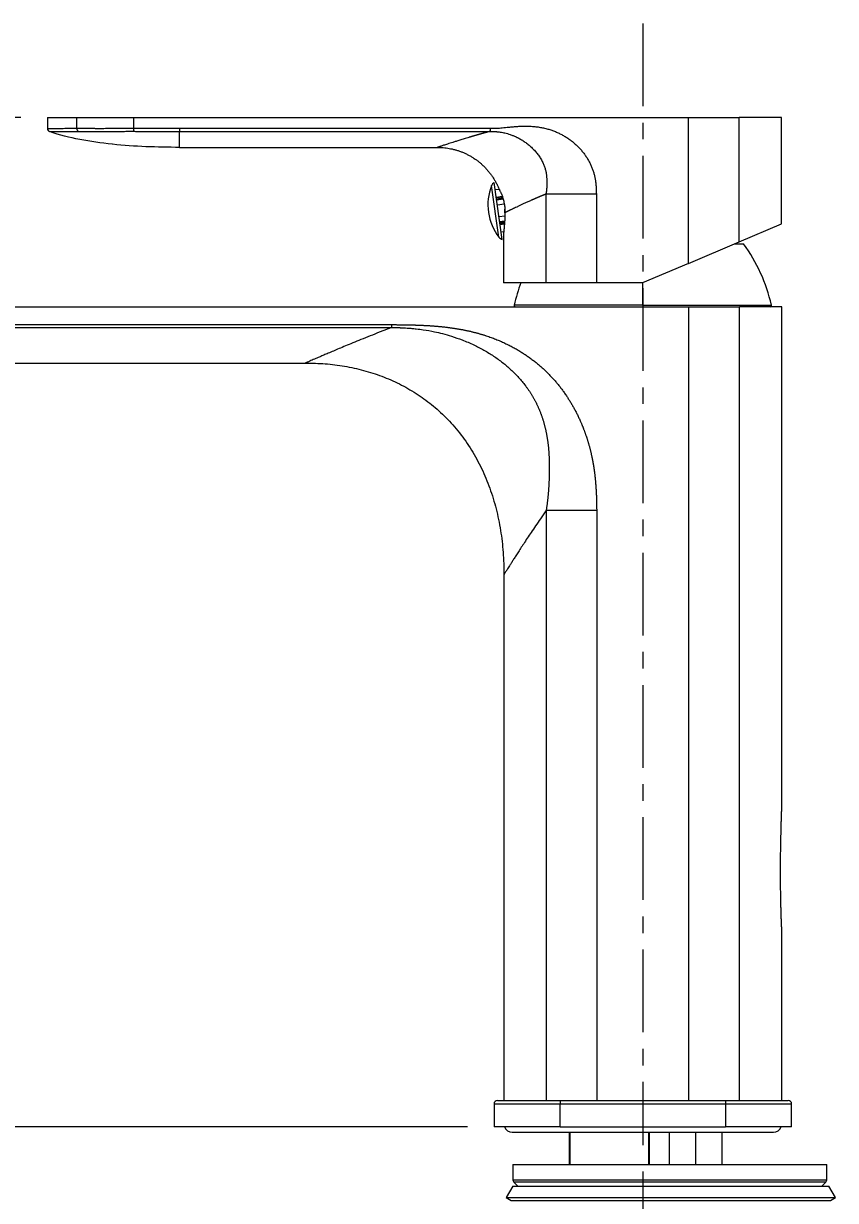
# Model space of a CAD drawing. Extents: x 841 to 1631, y 0 to 579.
# Drawn here: x 1268 to 1390.8, y 230.1 to 408 of the extents above; entities that cross this region are included whole.
import ezdxf

# ---------------------------------------------------------------- set-up
doc = ezdxf.new("R2010")
doc.units = 0
doc.header["$LTSCALE"] = 10
doc.header["$MEASUREMENT"] = 0
doc.header["$PDMODE"] = 3
doc.header["$PDSIZE"] = -10
doc.linetypes.add('CENTER', pattern=[2, 1.25, -0.25, 0.25, -0.25])
doc.layers.get('0').update_dxf_attribs({"linetype": 'CONTINUOUS'})
doc.layers.get('DEFPOINTS').update_dxf_attribs({"linetype": 'CONTINUOUS'})
for name, color, linetype in [('1', 7, 'CONTINUOUS'), ('BODY', 7, 'CONTINUOUS'), ('DEF_LAYER_ASSEM_MEMBER', 7, 'CONTINUOUS')]:
    doc.layers.add(name, color=color, linetype=linetype)
doc.styles.add('Daelim Dimension', font='NanumGothic.ttf')
doc.dimstyles.new('DEFAULT', dxfattribs={"dimscale": 2, "dimtxt": 2, "dimasz": 2, "dimexe": 0, "dimexo": 2, "dimgap": 1, "dimtad": 1, "dimdec": 0, "dimzin": 9, "dimdsep": 46, "dimtxsty": 'Daelim Dimension', "dimcen": 0.5, "dimclrd": 5, "dimclre": 5, "dimclrt": 256, "dimadec": 1, "dimazin": 0, "dimtfac": 1, "dimtdec": 0, "dimtix": 1, "dimtmove": 0, "dimatfit": 3, "dimfxl": 1, "dimtolj": 1, "dimtzin": 1, "dimlwd": 9, "dimlwe": 9, "dimarcsym": 0})

# ---------------------------------------------------------------- blocks, each defined once
blk = doc.blocks.new('*D1')
at = {"color": 5, "lineweight": 9, "ltscale": 0.5, "transparency": 16777216}
for p, q in [((1238.19, 344.78), (1187.01, 344.78)), ((1189.01, 245.16), (1189.01, 340.78)), ((1335.12, 241.16), (1187.01, 241.16))]:
    blk.add_line(p, q, dxfattribs=at)
at = {"color": 5, "ltscale": 0.5, "transparency": 16777216}
for points in [[(1188.34, 340.78), (1189.67, 340.78), (1189.01, 344.78)], [(1188.34, 245.16), (1189.67, 245.16), (1189.01, 241.16)]]:
    blk.add_solid(points, dxfattribs=at)
at = {"layer": 'DEFPOINTS', "color": 0, "ltscale": 0.5, "transparency": 16777216}
for p in [(1189.01, 344.78), (1242.19, 344.78), (1339.12, 241.16)]:
    blk.add_point(p, dxfattribs=at)
at = {"color": 7, "ltscale": 0.5, "transparency": 16777216, "insert": (1181.6, 292.97), "char_height": 10, "attachment_point": 5, "rotation": 90, "style": 'Daelim Dimension'}
blk.add_mtext('\\A1;104', dxfattribs=at)
blk = doc.blocks.new('*D2')
at = {"color": 5, "lineweight": 9, "ltscale": 0.5, "transparency": 16777216}
for p, q in [((1335.12, 241.16), (1187.01, 241.16)), ((1189.01, 115.92), (1189.01, 237.16)), ((1338.76, 111.92), (1187.01, 111.92))]:
    blk.add_line(p, q, dxfattribs=at)
at = {"color": 5, "ltscale": 0.5, "transparency": 16777216}
for points in [[(1188.34, 237.16), (1189.67, 237.16), (1189.01, 241.16)], [(1188.34, 115.92), (1189.67, 115.92), (1189.01, 111.92)]]:
    blk.add_solid(points, dxfattribs=at)
at = {"layer": 'DEFPOINTS', "color": 0, "ltscale": 0.5, "transparency": 16777216}
for p in [(1189.01, 241.16), (1339.12, 241.16), (1342.76, 111.92)]:
    blk.add_point(p, dxfattribs=at)
at = {"color": 7, "ltscale": 0.5, "transparency": 16777216, "insert": (1181.56, 176.54), "char_height": 10, "attachment_point": 5, "rotation": 90, "style": 'Daelim Dimension'}
blk.add_mtext('\\A1;365', dxfattribs=at)
blk = doc.blocks.new('*D3')
at = {"color": 5, "lineweight": 9, "ltscale": 0.5, "transparency": 16777216}
for p, q in [((1242.08, 339.47), (1242.08, 168.19)), ((1361.62, 234.43), (1361.62, 168.19)), ((1246.08, 170.19), (1357.62, 170.19))]:
    blk.add_line(p, q, dxfattribs=at)
at = {"color": 5, "ltscale": 0.5, "transparency": 16777216}
for points in [[(1246.08, 170.86), (1246.08, 169.53), (1242.08, 170.19)], [(1357.62, 170.86), (1357.62, 169.53), (1361.62, 170.19)]]:
    blk.add_solid(points, dxfattribs=at)
at = {"layer": 'DEFPOINTS', "color": 0, "ltscale": 0.5, "transparency": 16777216}
for p in [(1242.08, 343.47), (1361.62, 238.43), (1361.62, 170.19)]:
    blk.add_point(p, dxfattribs=at)
at = {"color": 7, "ltscale": 0.5, "transparency": 16777216, "insert": (1301.85, 177.62), "char_height": 10, "attachment_point": 5, "style": 'Daelim Dimension'}
blk.add_mtext('\\A1;120', dxfattribs=at)
blk = doc.blocks.new('*D4')
at = {"color": 5, "lineweight": 9, "ltscale": 0.5, "transparency": 16777216}
for p, q in [((1267.57, 393.76), (1152.53, 393.76)), ((1154.53, 389.76), (1154.53, 245.16)), ((1335.12, 241.16), (1152.53, 241.16))]:
    blk.add_line(p, q, dxfattribs=at)
at = {"color": 5, "ltscale": 0.5, "transparency": 16777216}
for points in [[(1153.87, 389.76), (1155.2, 389.76), (1154.53, 393.76)], [(1153.87, 245.16), (1155.2, 245.16), (1154.53, 241.16)]]:
    blk.add_solid(points, dxfattribs=at)
at = {"layer": 'DEFPOINTS', "color": 0, "ltscale": 0.5, "transparency": 16777216}
for p in [(1271.57, 393.76), (1154.53, 241.16), (1339.12, 241.16)]:
    blk.add_point(p, dxfattribs=at)
at = {"color": 7, "ltscale": 0.5, "transparency": 16777216, "insert": (1147.08, 317.46), "char_height": 10, "attachment_point": 5, "rotation": 90, "style": 'Daelim Dimension'}
blk.add_mtext('\\A1;153', dxfattribs=at)

msp = doc.modelspace()

# ---------------------------------------------------------------- linework, layer by layer
at = {"color": 7, "ltscale": 0.5}
msp.add_line((1362.58, 235.48), (1362.58, 240.36), dxfattribs=at)
at = {"layer": '1', "color": 7, "linetype": 'Continuous', "lineweight": 18}
for p, q in [((1271.57, 393.76), (1271.57, 392.12)), ((1271.57, 393.76), (1275.98, 393.76)), ((1275.98, 393.76), (1284.58, 393.76)), ((1284.58, 393.76), (1368.54, 393.76)), ((1368.54, 393.76), (1376.18, 393.76)), ((1382.57, 393.76), (1376.18, 393.76)), ((1382.57, 377.68), (1382.57, 393.76)), ((1284.58, 392.18), (1284.58, 391.69)), ((1291.57, 392.16), (1291.57, 391.67)), ((1291.56, 389.26), (1330.57, 389.26)), ((1339.14, 383.96), (1339.15, 383.96)), ((1340.35, 375.34), (1339.14, 383.96)), ((1340.36, 375.34), (1339.15, 383.96)), ((1339.9, 382.9), (1339.31, 382.82)), ((1340.37, 381.83), (1339.47, 381.7)), ((1340.49, 381.44), (1339.53, 381.3)), ((1340.67, 380.69), (1339.63, 380.54)), ((1340.75, 378.88), (1339.88, 378.76)), ((1340.72, 378.1), (1339.99, 378)), ((1340.05, 377.6), (1340.69, 377.69)), ((1376.18, 374.97), (1382.57, 377.68)), ((1340.2, 376.48), (1340.58, 376.53)), ((1340.57, 376.38), (1340.57, 368.76)), ((1340.35, 375.34), (1340.36, 375.34)), ((1368.54, 371.72), (1376.18, 374.97)), ((1375.47, 374.66), (1376.87, 374.66)), ((1368.54, 371.72), (1361.57, 368.76)), ((1346.95, 368.76), (1340.57, 368.76)), ((1354.59, 368.76), (1346.95, 368.76)), ((1361.57, 368.76), (1354.59, 368.76)), ((1231.63, 365.16), (1368.59, 365.16)), ((1368.59, 365.16), (1376.23, 365.16)), ((1382.62, 365.16), (1376.23, 365.16)), ((1382.62, 288.93), (1382.62, 365.16)), ((1265.45, 356.66), (1310.62, 356.66)), ((1340.62, 324.66), (1340.62, 245.16)), ((1382.62, 245.16), (1382.62, 271.39)), ((1339.12, 244.66), (1339.12, 241.16)), ((1339.62, 245.16), (1349.12, 245.16)), ((1349.12, 245.16), (1374.12, 245.16)), ((1374.12, 245.16), (1383.62, 245.16)), ((1384.12, 241.16), (1384.12, 244.66)), ((1349.12, 241.16), (1339.12, 241.16)), ((1341.87, 240.36), (1361.62, 240.36)), ((1349.12, 241.16), (1374.12, 241.16)), ((1361.62, 240.36), (1381.37, 240.36)), ((1365.62, 240.36), (1365.62, 235.48)), ((1373.62, 235.48), (1373.62, 240.36)), ((1384.12, 241.16), (1374.12, 241.16)), ((1341.96, 235.48), (1341.96, 233.19)), ((1341.96, 235.48), (1389.46, 235.48)), ((1389.46, 233.19), (1389.46, 235.48)), ((1341.96, 232.21), (1340.96, 230.48)), ((1341.96, 232.21), (1389.76, 232.21)), ((1342.11, 232.83), (1342.74, 232.21)), ((1388.67, 232.21), (1389.31, 232.83)), ((1390.76, 230.48), (1389.76, 232.21)), ((1340.96, 230.48), (1341.69, 230.05)), ((1340.96, 230.48), (1390.76, 230.48)), ((1341.69, 230.05), (1390.02, 230.05)), ((1390.02, 230.05), (1390.76, 230.48))]:
    msp.add_line(p, q, dxfattribs=at)
at = {"layer": '1', "color": 7, "linetype": 'Continuous', "lineweight": 13}
for p, q in [((1275.98, 393.76), (1275.98, 392.16)), ((1284.58, 393.76), (1284.58, 392.18)), ((1368.54, 371.72), (1368.54, 393.76)), ((1376.18, 374.97), (1376.18, 393.76)), ((1339.84, 375.69), (1338.75, 383.48)), ((1339.47, 381.66), (1340.38, 381.79)), ((1339.5, 381.5), (1340.44, 381.63)), ((1339.52, 381.36), (1340.47, 381.5)), ((1340, 377.94), (1340.72, 378.04)), ((1340.02, 377.8), (1340.71, 377.9)), ((1340.04, 377.64), (1340.69, 377.73)), ((1361.62, 365.41), (1361.62, 368.78)), ((1361.62, 365.41), (1342.17, 365.41)), ((1361.62, 365.41), (1381.06, 365.41)), ((1361.62, 365.41), (1361.62, 365.16)), ((1368.59, 245.16), (1368.59, 365.16)), ((1376.23, 245.16), (1376.23, 365.16)), ((1253.62, 362.02), (1323.6, 362.02)), ((1347, 334.34), (1347, 245.16)), ((1354.64, 334.34), (1354.64, 245.16)), ((1339.12, 244.66), (1349.12, 244.66)), ((1349.12, 245.16), (1349.12, 244.66)), ((1349.12, 241.16), (1349.12, 244.66)), ((1349.12, 244.66), (1374.12, 244.66)), ((1374.12, 245.16), (1374.12, 244.66)), ((1374.12, 244.66), (1374.12, 241.16)), ((1374.12, 244.66), (1384.12, 244.66)), ((1369.62, 235.48), (1369.62, 240.36)), ((1341.96, 233.19), (1389.46, 233.19)), ((1389.31, 232.83), (1342.11, 232.83))]:
    msp.add_line(p, q, dxfattribs=at)
at = {"layer": '1', "color": 7, "linetype": 'Continuous', "lineweight": 18}
for centre, radius, start, end in [((1346.19, 380.55), 8, 158.5714, 188), ((1339.68, 383.11), 1, 122.4072, 158.5714), ((1346.19, 380.55), 8, 188, 217.4286), ((1340.64, 376.3), 1, 217.4286, 253.5928), ((1356.67, 359.93), 25, 12.6606, 36.116), ((1366.56, 359.93), 25, 159.2172, 167.3394), ((1342.37, 365.36), 0.2, 167.3394, 270), ((1380.87, 365.36), 0.2, 270, 12.6606), ((1339.62, 244.66), 0.5, 90, 180), ((1383.62, 244.66), 0.5, 0, 90), ((1341.87, 241.61), 1.25, 201.1008, 270), ((1381.37, 241.61), 1.25, 270, 338.8992), ((1342.46, 233.19), 0.5, 180, 225.517), ((1388.96, 233.19), 0.5, 314.483, 0)]:
    msp.add_arc(centre, radius, start, end, dxfattribs=at)
for centre, major_axis, ratio, start_param, end_param in [((1272.07, 392.12), (-0.5, 0), 1, 0, 1.235645), ((1276.41, 392.16), (-0.008, 0.5), 0.860059, 1.556906, 2.907713)]:
    msp.add_ellipse(centre, major_axis=major_axis, ratio=ratio, start_param=start_param, end_param=end_param, dxfattribs=at)
for points, knots in [([(1271.57, 392.12), (1271.57, 392.12), (1271.59, 392.12), (1271.67, 392.12), (1271.8, 392.12), (1271.99, 392.12), (1272.23, 392.12), (1272.53, 392.12), (1272.87, 392.13), (1273.27, 392.13), (1273.72, 392.13), (1274.21, 392.14), (1274.76, 392.15), (1275.34, 392.15), (1275.77, 392.16), (1275.98, 392.16)], [0, 0, 0, 0, 0.076545, 0.153499, 0.230454, 0.307408, 0.384363, 0.461318, 0.538272, 0.615227, 0.692182, 0.769136, 0.846091, 0.923045, 1, 1, 1, 1]), ([(1291.57, 391.67), (1295.86, 391.67), (1303.31, 391.67), (1312.76, 391.67), (1318.8, 391.67), (1323.08, 391.67), (1326.38, 391.67), (1329.48, 391.67), (1331.48, 391.67), (1332.76, 391.67), (1333.66, 391.67), (1334.56, 391.67), (1335.3, 391.67), (1335.87, 391.67), (1336.22, 391.67), (1336.61, 391.67), (1337.02, 391.67), (1337.45, 391.67), (1337.73, 391.67), (1337.92, 391.67), (1338.04, 391.67), (1338.15, 391.67), (1338.27, 391.67), (1338.39, 391.67), (1338.47, 391.67), (1338.51, 391.67)], [0, 0, 0, 0, 0.274386, 0.475861, 0.604426, 0.660081, 0.749372, 0.815423, 0.858234, 0.877477, 0.896719, 0.915961, 0.935204, 0.94384, 0.952463, 0.957502, 0.968993, 0.978376, 0.984837, 0.987419, 0.989975, 0.992504, 0.994983, 0.997481, 1, 1, 1, 1]), ([(1291.57, 389.26), (1288.16, 389.26), (1284.75, 389.38), (1281.37, 389.73), (1281.35, 389.73)], [0, 0, 0, 0, 0.992105, 1, 1, 1, 1]), ([(1339.83, 383.04), (1339.83, 383.04), (1339.83, 383.04), (1339.84, 383.01), (1339.85, 382.99), (1339.88, 382.95), (1339.89, 382.92), (1339.92, 382.87), (1339.92, 382.86), (1339.93, 382.84), (1339.95, 382.82), (1339.97, 382.78), (1340, 382.71), (1340.03, 382.66), (1340.08, 382.55), (1340.11, 382.49), (1340.15, 382.41), (1340.15, 382.39), (1340.17, 382.35), (1340.19, 382.3), (1340.22, 382.25), (1340.26, 382.13), (1340.29, 382.05), (1340.36, 381.88), (1340.39, 381.8), (1340.43, 381.66), (1340.45, 381.61), (1340.48, 381.51), (1340.49, 381.46), (1340.54, 381.31), (1340.56, 381.21), (1340.61, 381), (1340.64, 380.89), (1340.67, 380.72), (1340.68, 380.66), (1340.69, 380.55), (1340.7, 380.49), (1340.73, 380.32), (1340.75, 380.08), (1340.76, 379.85), (1340.77, 379.67), (1340.77, 379.61), (1340.77, 379.49), (1340.77, 379.43), (1340.77, 379.37)], [0, 0, 0, 0, 0.0625, 0.0625, 0.125, 0.125, 0.1875, 0.1875, 0.203125, 0.203125, 0.21875, 0.25, 0.25, 0.3125, 0.3125, 0.375, 0.375, 0.390625, 0.390625, 0.40625, 0.4375, 0.4375, 0.5, 0.5, 0.5625, 0.5625, 0.59375, 0.59375, 0.625, 0.625, 0.6875, 0.6875, 0.75, 0.75, 0.78125, 0.78125, 0.8125, 0.8125, 0.875, 0.9375, 0.9375, 0.96875, 0.96875, 1, 1, 1, 1]), ([(1340.77, 379.37), (1340.77, 379.27), (1340.77, 379.17), (1340.76, 378.97), (1340.76, 378.77), (1340.75, 378.58), (1340.74, 378.44), (1340.74, 378.39), (1340.73, 378.3), (1340.73, 378.25), (1340.72, 378.12), (1340.71, 377.94), (1340.7, 377.69), (1340.68, 377.54), (1340.67, 377.42), (1340.67, 377.39), (1340.67, 377.33), (1340.66, 377.32), (1340.66, 377.28), (1340.65, 377.19), (1340.64, 377.05), (1340.62, 376.88), (1340.61, 376.78), (1340.61, 376.72), (1340.6, 376.71), (1340.6, 376.69), (1340.6, 376.68), (1340.6, 376.64), (1340.6, 376.62), (1340.59, 376.57), (1340.58, 376.5), (1340.58, 376.46), (1340.57, 376.42), (1340.57, 376.4), (1340.57, 376.39), (1340.57, 376.39), (1340.57, 376.38), (1340.57, 376.38), (1340.57, 376.38)], [0, 0, 0, 0, 0.062501, 0.062501, 0.125002, 0.187503, 0.187503, 0.218754, 0.218754, 0.250005, 0.250005, 0.312506, 0.375007, 0.437508, 0.437508, 0.468759, 0.468759, 0.484384, 0.484384, 0.500009, 0.56251, 0.625011, 0.687512, 0.687512, 0.703138, 0.703138, 0.718763, 0.718763, 0.750014, 0.750014, 0.812515, 0.875016, 0.875016, 0.937517, 0.937517, 0.968768, 0.968768, 1, 1, 1, 1]), ([(1340.77, 379.37), (1340.77, 379.49), (1340.77, 379.67), (1340.76, 379.86), (1340.76, 379.93)], [0, 0, 0, 0, 0.63482, 1, 1, 1, 1]), ([(1347, 334.34), (1346.99, 334.33), (1346.7, 333.92), (1346.17, 333.15), (1345.42, 332.07), (1344.75, 331.08), (1344.15, 330.18), (1343.61, 329.36), (1343.13, 328.63), (1342.71, 327.97), (1342.33, 327.39), (1342, 326.87), (1341.72, 326.42), (1341.47, 326.02), (1341.26, 325.69), (1341.08, 325.4), (1340.93, 325.16), (1340.81, 324.98), (1340.72, 324.83), (1340.66, 324.73), (1340.62, 324.68), (1340.62, 324.66), (1340.62, 324.66)], [0, 0, 0, 0, 0.00314, 0.094421, 0.179268, 0.257959, 0.33086, 0.398387, 0.46098, 0.519082, 0.573127, 0.623531, 0.67069, 0.714974, 0.756728, 0.796275, 0.833915, 0.869933, 0.9046, 0.938193, 0.971015, 1, 1, 1, 1]), ([(1382.62, 271.39), (1382.62, 271.39), (1382.62, 271.41), (1382.62, 271.44), (1382.61, 271.45), (1382.61, 271.46), (1382.61, 271.47), (1382.61, 271.5), (1382.61, 271.52), (1382.61, 271.6), (1382.61, 271.65), (1382.6, 271.73), (1382.6, 271.75), (1382.6, 271.78), (1382.6, 271.84), (1382.6, 271.89), (1382.59, 272), (1382.59, 272.08), (1382.58, 272.2), (1382.58, 272.24), (1382.58, 272.32), (1382.58, 272.36), (1382.57, 272.49), (1382.57, 272.58), (1382.56, 272.76), (1382.56, 272.85), (1382.55, 273.12), (1382.55, 273.31), (1382.53, 273.69), (1382.53, 273.88), (1382.52, 274.28), (1382.51, 274.47), (1382.5, 274.87), (1382.5, 275.07), (1382.49, 275.46), (1382.49, 275.66), (1382.48, 276.06), (1382.48, 276.26), (1382.47, 276.87), (1382.46, 277.27), (1382.46, 278.08), (1382.45, 278.48), (1382.45, 279.1), (1382.45, 279.3), (1382.45, 279.61), (1382.45, 279.71), (1382.45, 279.91), (1382.45, 280.02), (1382.45, 280.53), (1382.45, 280.93), (1382.46, 281.75), (1382.46, 282.15), (1382.47, 282.96), (1382.48, 283.36), (1382.49, 283.96), (1382.49, 284.16), (1382.5, 284.56), (1382.5, 284.76), (1382.51, 285.16), (1382.52, 285.35), (1382.52, 285.65), (1382.52, 285.75), (1382.53, 285.95), (1382.53, 286.05), (1382.54, 286.34), (1382.54, 286.53), (1382.55, 286.82), (1382.55, 286.92), (1382.56, 287.11), (1382.56, 287.2), (1382.57, 287.39), (1382.57, 287.48), (1382.58, 287.66), (1382.58, 287.75), (1382.58, 287.92), (1382.59, 288.01), (1382.59, 288.14), (1382.59, 288.18), (1382.59, 288.26), (1382.6, 288.3), (1382.6, 288.42), (1382.6, 288.49), (1382.61, 288.58), (1382.61, 288.6), (1382.61, 288.63), (1382.61, 288.65), (1382.61, 288.69), (1382.61, 288.72), (1382.61, 288.78), (1382.61, 288.8), (1382.61, 288.84), (1382.61, 288.85), (1382.61, 288.86), (1382.61, 288.87), (1382.62, 288.88), (1382.62, 288.88), (1382.62, 288.92), (1382.62, 288.93), (1382.62, 288.93)], [0, 0, 0, 0, 0.015626, 0.015626, 0.019532, 0.019532, 0.023438, 0.023438, 0.031251, 0.031251, 0.046877, 0.046877, 0.050783, 0.050783, 0.05469, 0.062503, 0.062503, 0.078128, 0.078128, 0.085941, 0.085941, 0.093754, 0.093754, 0.109379, 0.109379, 0.125005, 0.125005, 0.156256, 0.156256, 0.187508, 0.187508, 0.218759, 0.218759, 0.25001, 0.25001, 0.281262, 0.281262, 0.312513, 0.312513, 0.375015, 0.375015, 0.437518, 0.437518, 0.468769, 0.468769, 0.484395, 0.484395, 0.500021, 0.500021, 0.562523, 0.562523, 0.625026, 0.625026, 0.687528, 0.687528, 0.718779, 0.718779, 0.750031, 0.750031, 0.781282, 0.781282, 0.796908, 0.796908, 0.812533, 0.812533, 0.843785, 0.843785, 0.85941, 0.85941, 0.875036, 0.875036, 0.890662, 0.890662, 0.906287, 0.906287, 0.921913, 0.921913, 0.929726, 0.929726, 0.937538, 0.937538, 0.953164, 0.953164, 0.957071, 0.957071, 0.960977, 0.960977, 0.96879, 0.96879, 0.976603, 0.976603, 0.980509, 0.980509, 0.982462, 0.982462, 0.984415, 0.984415, 1, 1, 1, 1])]:
    msp.add_open_spline(points, degree=3, knots=knots, dxfattribs=at)
for points in [[(1271.9, 391.64), (1271.9, 391.64), (1271.92, 391.64), (1272, 391.64), (1272.14, 391.65), (1272.32, 391.65), (1272.57, 391.65), (1272.86, 391.65), (1273.21, 391.65), (1273.6, 391.65), (1274.05, 391.65), (1274.55, 391.66), (1275.09, 391.66), (1275.68, 391.67), (1276.1, 391.67), (1276.32, 391.68)], [(1276.46, 390.45), (1274.92, 390.75), (1273.4, 391.12), (1271.9, 391.64)], [(1276.32, 391.68), (1276.41, 391.68), (1276.6, 391.68), (1276.91, 391.67), (1277.23, 391.67), (1277.55, 391.66), (1277.87, 391.66), (1278.19, 391.65), (1278.5, 391.65), (1278.81, 391.64), (1279.12, 391.64), (1279.43, 391.64), (1279.75, 391.64), (1280.06, 391.64), (1280.37, 391.64), (1280.69, 391.64), (1281.02, 391.65), (1281.35, 391.65), (1281.7, 391.66), (1282.05, 391.66), (1282.43, 391.67), (1282.81, 391.67), (1283.22, 391.68), (1283.65, 391.69), (1284.1, 391.69), (1284.42, 391.69), (1284.58, 391.69)], [(1338.51, 392.16), (1338.64, 392.16), (1338.91, 392.15), (1339.3, 392.15), (1339.71, 392.17), (1340.13, 392.2), (1340.59, 392.24), (1341.09, 392.29), (1341.64, 392.35), (1342.22, 392.4), (1342.85, 392.45), (1343.52, 392.47), (1344.21, 392.47), (1344.94, 392.44), (1345.63, 392.37), (1346.3, 392.26), (1346.93, 392.12), (1347.54, 391.95), (1348.13, 391.75), (1348.69, 391.52), (1349.23, 391.27), (1349.75, 390.98), (1350.26, 390.66), (1350.74, 390.32), (1351.19, 389.96), (1351.63, 389.57), (1352.04, 389.15), (1352.42, 388.71), (1352.78, 388.25), (1353.11, 387.78), (1353.4, 387.3), (1353.65, 386.81), (1353.88, 386.31), (1354.07, 385.81), (1354.24, 385.31), (1354.36, 384.8), (1354.46, 384.29), (1354.51, 383.78), (1354.56, 383.26), (1354.58, 382.73), (1354.59, 382.36), (1354.59, 382.18)], [(1281.35, 389.73), (1279.71, 389.91), (1278.07, 390.13), (1276.46, 390.45)]]:
    msp.add_open_spline(points, degree=3, dxfattribs=at)
at = {"layer": '1', "color": 7, "linetype": 'Continuous', "lineweight": 13}
for points, degree, knots in [([(1275.98, 392.16), (1275.99, 392.16), (1276.01, 392.16), (1276.03, 392.16), (1276.06, 392.16), (1276.09, 392.16), (1276.11, 392.16), (1276.14, 392.16), (1276.17, 392.16), (1276.2, 392.17), (1276.23, 392.17), (1276.26, 392.17), (1276.29, 392.17), (1276.32, 392.17), (1276.35, 392.17), (1276.38, 392.17), (1276.41, 392.17), (1276.44, 392.17), (1276.48, 392.16), (1276.51, 392.16), (1276.54, 392.16), (1276.58, 392.16), (1276.61, 392.16), (1276.65, 392.16), (1276.69, 392.16), (1276.72, 392.16), (1276.76, 392.16), (1276.8, 392.16), (1276.84, 392.16), (1276.88, 392.16), (1276.95, 392.16), (1277.07, 392.16), (1277.27, 392.16), (1277.56, 392.15), (1277.87, 392.15), (1278.17, 392.14), (1278.43, 392.14), (1278.68, 392.14), (1278.93, 392.13), (1279.17, 392.13), (1279.4, 392.13), (1279.63, 392.13), (1279.94, 392.13), (1280.34, 392.14), (1280.83, 392.14), (1281.36, 392.15), (1281.85, 392.16), (1282.31, 392.16), (1282.64, 392.17), (1282.92, 392.17), (1283.13, 392.17), (1283.28, 392.18), (1283.4, 392.18), (1283.52, 392.18), (1283.63, 392.18), (1283.74, 392.18), (1283.86, 392.18), (1283.97, 392.18), (1284.07, 392.18), (1284.18, 392.18), (1284.28, 392.18), (1284.39, 392.18), (1284.49, 392.18), (1284.55, 392.18), (1284.58, 392.18)], 3, [0, 0, 0, 0, 0.004723, 0.009494, 0.014314, 0.019182, 0.024099, 0.029065, 0.034079, 0.039142, 0.044253, 0.049413, 0.054621, 0.059878, 0.065183, 0.070537, 0.07594, 0.081391, 0.08689, 0.092439, 0.098036, 0.103681, 0.109375, 0.115117, 0.120908, 0.126748, 0.132636, 0.138573, 0.144559, 0.150593, 0.156675, 0.175269, 0.20442, 0.244128, 0.294391, 0.327781, 0.359824, 0.39052, 0.419868, 0.44787, 0.474524, 0.499831, 0.523792, 0.575946, 0.630656, 0.678326, 0.741152, 0.77994, 0.813018, 0.840385, 0.862041, 0.87379, 0.88535, 0.89672, 0.907901, 0.918892, 0.929694, 0.940306, 0.950729, 0.960962, 0.971005, 0.98086, 0.990525, 1, 1, 1, 1]), ([(1284.58, 391.69), (1284.69, 391.69), (1284.9, 391.68), (1285.23, 391.68), (1285.56, 391.68), (1285.9, 391.68), (1286.26, 391.68), (1286.62, 391.68), (1286.98, 391.68), (1287.36, 391.68), (1287.74, 391.67), (1288.13, 391.67), (1288.54, 391.67), (1288.94, 391.67), (1289.36, 391.67), (1289.79, 391.67), (1290.22, 391.67), (1290.66, 391.67), (1291.11, 391.67), (1291.41, 391.67), (1291.57, 391.67)], 3, [0, 0, 0, 0, 0.045533, 0.092244, 0.140134, 0.189204, 0.239452, 0.29088, 0.343487, 0.397274, 0.45224, 0.508385, 0.56571, 0.624214, 0.683897, 0.744759, 0.806801, 0.870021, 0.934421, 1, 1, 1, 1]), ([(1291.57, 389.26), (1291.57, 389.26), (1291.57, 389.67), (1291.57, 390.89), (1291.57, 391.67)], 3, [0, 0, 0, 0, 0.509509, 1, 1, 1, 1]), ([(1338.51, 391.67), (1338.49, 391.67), (1338.45, 391.65), (1338.38, 391.64), (1338.32, 391.62), (1338.26, 391.61), (1338.2, 391.59), (1338.14, 391.57), (1338.09, 391.56), (1338.03, 391.54), (1337.97, 391.52), (1337.91, 391.51), (1337.85, 391.49), (1337.8, 391.48), (1337.74, 391.46), (1337.69, 391.45), (1337.63, 391.43), (1337.57, 391.42), (1337.52, 391.4), (1337.47, 391.38), (1337.41, 391.37), (1337.36, 391.35), (1337.31, 391.34), (1337.25, 391.33), (1337.2, 391.31), (1337.15, 391.3), (1337.1, 391.28), (1337.05, 391.27), (1337, 391.25), (1336.95, 391.24), (1336.9, 391.22), (1336.85, 391.21), (1336.8, 391.2), (1336.75, 391.18), (1336.7, 391.17), (1336.66, 391.16), (1336.61, 391.14), (1336.56, 391.13), (1336.52, 391.12), (1336.47, 391.1), (1336.42, 391.09), (1336.38, 391.08), (1336.33, 391.06), (1336.29, 391.05), (1336.24, 391.04), (1336.2, 391.02), (1336.16, 391.01), (1336.11, 391), (1336.07, 390.99), (1336.03, 390.97), (1335.99, 390.96), (1335.95, 390.95), (1335.9, 390.94), (1335.86, 390.93), (1335.82, 390.91), (1335.78, 390.9), (1335.74, 390.89), (1335.7, 390.88), (1335.66, 390.87), (1335.63, 390.86), (1335.59, 390.85), (1335.55, 390.83), (1335.51, 390.82), (1335.47, 390.81), (1335.44, 390.8), (1335.4, 390.79), (1335.36, 390.78), (1335.09, 390.7), (1334.6, 390.55), (1333.95, 390.35), (1333.37, 390.17), (1332.88, 390.02), (1332.46, 389.88), (1332.09, 389.76), (1331.77, 389.66), (1331.49, 389.57), (1331.26, 389.49), (1331.07, 389.43), (1330.92, 389.38), (1330.8, 389.34), (1330.72, 389.32), (1330.69, 389.3), (1330.67, 389.3), (1330.66, 389.29), (1330.65, 389.29), (1330.63, 389.29), (1330.62, 389.28), (1330.61, 389.28), (1330.61, 389.28), (1330.6, 389.27), (1330.59, 389.27), (1330.58, 389.27), (1330.58, 389.27), (1330.58, 389.27), (1330.57, 389.26), (1330.57, 389.26), (1330.57, 389.26), (1330.57, 389.26), (1330.57, 389.26)], 3, [0, 0, 0, 0, 0.004191, 0.008363, 0.012517, 0.016654, 0.020772, 0.024872, 0.028953, 0.033017, 0.037063, 0.041091, 0.0451, 0.049092, 0.053065, 0.057021, 0.060958, 0.064877, 0.068779, 0.072662, 0.076527, 0.080375, 0.084204, 0.088016, 0.091809, 0.095585, 0.099342, 0.103082, 0.106804, 0.110508, 0.114194, 0.117862, 0.121512, 0.125144, 0.128759, 0.132355, 0.135934, 0.139495, 0.143038, 0.146563, 0.150071, 0.15356, 0.157032, 0.160486, 0.163922, 0.167341, 0.170741, 0.174124, 0.177489, 0.180837, 0.184166, 0.187478, 0.190772, 0.194049, 0.197307, 0.200548, 0.203771, 0.206977, 0.210165, 0.213335, 0.216487, 0.219622, 0.222739, 0.225839, 0.22892, 0.231984, 0.235031, 0.23806, 0.301923, 0.362914, 0.421056, 0.476369, 0.526736, 0.575967, 0.624073, 0.671063, 0.716945, 0.75646, 0.796117, 0.83592, 0.875873, 0.882949, 0.890052, 0.897184, 0.904344, 0.911533, 0.918749, 0.925994, 0.933267, 0.940568, 0.947898, 0.955256, 0.962642, 0.970057, 0.9775, 0.984972, 0.992472, 1, 1, 1, 1]), ([(1338.51, 391.67), (1338.53, 391.67), (1338.57, 391.67), (1338.63, 391.67), (1338.7, 391.67), (1338.76, 391.67), (1338.82, 391.67), (1338.89, 391.67), (1338.95, 391.67), (1339.01, 391.67), (1339.07, 391.66), (1339.14, 391.66), (1339.2, 391.66), (1339.26, 391.65), (1339.33, 391.65), (1339.39, 391.65), (1339.46, 391.64), (1339.58, 391.63), (1339.78, 391.61), (1340.08, 391.57), (1340.41, 391.51), (1340.92, 391.41), (1341.45, 391.25), (1341.99, 391.05), (1342.33, 390.9), (1342.57, 390.79), (1342.88, 390.63), (1343.28, 390.41), (1343.8, 390.07), (1344.3, 389.69), (1344.77, 389.27), (1345.23, 388.82), (1345.65, 388.33), (1345.97, 387.89), (1346.2, 387.52), (1346.35, 387.25), (1346.49, 386.98), (1346.61, 386.71), (1346.71, 386.46), (1346.8, 386.2), (1346.87, 385.96), (1346.93, 385.71), (1346.98, 385.48), (1347.02, 385.25), (1347.05, 385.03), (1347.07, 384.82), (1347.08, 384.61), (1347.09, 384.41), (1347.1, 384.22), (1347.1, 384.03), (1347.1, 383.86), (1347.1, 383.69), (1347.09, 383.53), (1347.09, 383.38), (1347.08, 383.23), (1347.08, 383.1), (1347.07, 382.97), (1347.06, 382.85), (1347.05, 382.75), (1347.04, 382.64), (1347.02, 382.55), (1347.01, 382.47), (1346.99, 382.39), (1346.98, 382.33), (1346.97, 382.27), (1346.96, 382.22), (1346.95, 382.19), (1346.95, 382.18)], 3, [0, 0, 0, 0, 0.004195, 0.008391, 0.012586, 0.016782, 0.020978, 0.025173, 0.029367, 0.033559, 0.037748, 0.041933, 0.046115, 0.050294, 0.054468, 0.058638, 0.062804, 0.069482, 0.082983, 0.103193, 0.129896, 0.150478, 0.209248, 0.243024, 0.268773, 0.286962, 0.297926, 0.339742, 0.38229, 0.425396, 0.468925, 0.512785, 0.556932, 0.601382, 0.623644, 0.644979, 0.665455, 0.685133, 0.70407, 0.722319, 0.739923, 0.756925, 0.773354, 0.789235, 0.804581, 0.819399, 0.833689, 0.847443, 0.860649, 0.873295, 0.885366, 0.896851, 0.907742, 0.918021, 0.927676, 0.936753, 0.945294, 0.953305, 0.960782, 0.967714, 0.974088, 0.97989, 0.985111, 0.989741, 0.993771, 0.997193, 1, 1, 1, 1]), ([(1346.95, 382.18), (1346.93, 382.17), (1346.9, 382.16), (1346.85, 382.14), (1346.8, 382.12), (1346.75, 382.1), (1346.7, 382.08), (1346.65, 382.06), (1346.6, 382.04), (1346.55, 382.02), (1346.51, 382), (1346.46, 381.98), (1346.41, 381.96), (1346.36, 381.94), (1346.32, 381.92), (1346.27, 381.9), (1346.23, 381.88), (1346.18, 381.87), (1346.14, 381.85), (1346.09, 381.83), (1346.05, 381.81), (1346.01, 381.79), (1345.96, 381.77), (1345.92, 381.76), (1345.88, 381.74), (1345.83, 381.72), (1345.79, 381.7), (1345.75, 381.68), (1345.71, 381.67), (1345.67, 381.65), (1345.63, 381.63), (1345.59, 381.62), (1345.55, 381.6), (1345.51, 381.58), (1345.47, 381.56), (1345.43, 381.55), (1345.39, 381.53), (1345.35, 381.52), (1345.32, 381.5), (1345.28, 381.48), (1345.24, 381.47), (1345.2, 381.45), (1345.17, 381.43), (1345.13, 381.42), (1345.1, 381.4), (1345.06, 381.39), (1345.02, 381.37), (1344.99, 381.36), (1344.95, 381.34), (1344.92, 381.33), (1344.89, 381.31), (1344.85, 381.3), (1344.82, 381.28), (1344.79, 381.27), (1344.58, 381.18), (1344.23, 381.02), (1343.75, 380.81), (1343.32, 380.61), (1342.92, 380.42), (1342.55, 380.24), (1342.2, 380.08), (1341.9, 379.93), (1341.7, 379.83), (1341.59, 379.78), (1341.55, 379.76), (1341.51, 379.74), (1341.47, 379.72), (1341.43, 379.7), (1341.4, 379.68), (1341.36, 379.66), (1341.32, 379.64), (1341.29, 379.63), (1341.26, 379.61), (1341.22, 379.59), (1341.19, 379.58), (1341.16, 379.56), (1341.13, 379.55), (1341.1, 379.53), (1341.07, 379.52), (1341.04, 379.5), (1341.02, 379.49), (1340.99, 379.48), (1340.96, 379.46), (1340.94, 379.45), (1340.92, 379.44), (1340.89, 379.43), (1340.87, 379.42), (1340.85, 379.41), (1340.83, 379.4), (1340.81, 379.39), (1340.79, 379.38), (1340.78, 379.37), (1340.77, 379.37)], 3, [0, 0, 0, 0, 0.005126, 0.010229, 0.015309, 0.020368, 0.025404, 0.030417, 0.035408, 0.040377, 0.045323, 0.050247, 0.055149, 0.060028, 0.064884, 0.069719, 0.07453, 0.07932, 0.084087, 0.088832, 0.093554, 0.098254, 0.102931, 0.107586, 0.112219, 0.116829, 0.121417, 0.125982, 0.130525, 0.135046, 0.139544, 0.14402, 0.148474, 0.152905, 0.157313, 0.1617, 0.166064, 0.170405, 0.174724, 0.179021, 0.183295, 0.187547, 0.191777, 0.195984, 0.200169, 0.204332, 0.208472, 0.212589, 0.216685, 0.220758, 0.224808, 0.228836, 0.232842, 0.236826, 0.240787, 0.305976, 0.36901, 0.429895, 0.488638, 0.550775, 0.611654, 0.671284, 0.729678, 0.739229, 0.748762, 0.758279, 0.767779, 0.777262, 0.786729, 0.796179, 0.805612, 0.815029, 0.82443, 0.833814, 0.843182, 0.852534, 0.861869, 0.871188, 0.880492, 0.889779, 0.89905, 0.908306, 0.917545, 0.926769, 0.935977, 0.94517, 0.954347, 0.963508, 0.972654, 0.981785, 0.9909, 1, 1, 1, 1]), ([(1323.6, 362.02), (1323.16, 361.85), (1322.19, 361.47), (1320.75, 360.9), (1319.34, 360.34), (1318.07, 359.82), (1316.93, 359.35), (1315.92, 358.93), (1315.03, 358.56), (1314.24, 358.22), (1313.54, 357.93), (1312.94, 357.67), (1312.41, 357.44), (1311.97, 357.25), (1311.59, 357.09), (1311.28, 356.95), (1311.03, 356.84), (1310.84, 356.76), (1310.71, 356.7), (1310.63, 356.67), (1310.62, 356.66), (1310.62, 356.66)], 3, [0, 0, 0, 0, 0.07136, 0.158368, 0.239063, 0.31382, 0.383067, 0.447254, 0.506835, 0.562256, 0.613944, 0.662304, 0.707716, 0.750533, 0.791087, 0.829686, 0.866621, 0.902171, 0.936619, 0.970276, 1, 1, 1, 1]), ([(1323.6, 362.46), (1324.26, 362.46), (1325.35, 362.44), (1326.31, 362.43), (1327.02, 362.41), (1328.82, 362.36), (1330.28, 362.24), (1332.04, 362.09), (1333.59, 361.83), (1335.25, 361.56), (1336.77, 361.13), (1339.73, 360.3), (1342.26, 358.89), (1344.68, 357.54), (1346.68, 355.68), (1348.61, 353.88), (1350.1, 351.65), (1351.52, 349.53), (1352.52, 347.06), (1353.03, 345.79), (1353.42, 344.44), (1353.85, 342.94), (1354.12, 341.38), (1354.26, 340.56), (1354.36, 339.7), (1354.45, 338.92), (1354.51, 338.02), (1354.57, 337.13), (1354.61, 336.27), (1354.64, 335.33), (1354.64, 334.34)], 2, [0, 0, 0, 0.03125, 0.03125, 0.0625, 0.0625, 0.125, 0.125, 0.1875, 0.1875, 0.25, 0.25, 0.375, 0.375, 0.5, 0.5, 0.625, 0.625, 0.75, 0.75, 0.8125, 0.8125, 0.875, 0.875, 0.90625, 0.90625, 0.9375, 0.9375, 0.96875, 0.96875, 1, 1, 1]), ([(1323.6, 362.02), (1323.64, 362.02), (1323.7, 362.02), (1323.81, 362.02), (1323.91, 362.02), (1324.01, 362.02), (1324.11, 362.02), (1324.21, 362.02), (1324.32, 362.02), (1324.42, 362.02), (1324.52, 362.01), (1324.62, 362.01), (1324.72, 362.01), (1324.82, 362.01), (1324.93, 362), (1325.03, 362), (1325.13, 362), (1325.23, 361.99), (1325.32, 361.99), (1325.42, 361.98), (1325.56, 361.98), (1325.82, 361.96), (1326.11, 361.94), (1326.52, 361.91), (1326.92, 361.88), (1327.59, 361.8), (1328.64, 361.67), (1329.96, 361.43), (1331.39, 361.09), (1332.78, 360.69), (1334.37, 360.14), (1336.01, 359.44), (1337.6, 358.62), (1339.06, 357.73), (1340.42, 356.75), (1341.69, 355.67), (1342.85, 354.5), (1343.59, 353.61), (1343.99, 353.06), (1344.11, 352.9), (1344.23, 352.73), (1344.34, 352.57), (1344.46, 352.4), (1344.57, 352.23), (1344.68, 352.06), (1344.78, 351.89), (1344.89, 351.71), (1344.99, 351.54), (1345.09, 351.37), (1345.19, 351.19), (1345.28, 351.01), (1345.38, 350.83), (1345.47, 350.66), (1345.56, 350.47), (1345.64, 350.29), (1345.73, 350.11), (1345.81, 349.93), (1345.89, 349.74), (1345.97, 349.56), (1346.05, 349.37), (1346.12, 349.19), (1346.19, 349), (1346.26, 348.81), (1346.33, 348.62), (1346.4, 348.43), (1346.46, 348.24), (1346.52, 348.05), (1346.58, 347.86), (1346.64, 347.66), (1346.69, 347.47), (1346.74, 347.28), (1346.79, 347.08), (1346.84, 346.88), (1346.89, 346.69), (1346.93, 346.49), (1346.97, 346.29), (1347.02, 346.1), (1347.05, 345.9), (1347.09, 345.7), (1347.12, 345.5), (1347.16, 345.3), (1347.19, 345.1), (1347.22, 344.9), (1347.25, 344.7), (1347.27, 344.49), (1347.29, 344.29), (1347.32, 344.09), (1347.34, 343.89), (1347.36, 343.68), (1347.37, 343.48), (1347.39, 343.28), (1347.4, 343.07), (1347.42, 342.87), (1347.43, 342.66), (1347.44, 342.46), (1347.45, 342.25), (1347.45, 342.05), (1347.46, 341.84), (1347.47, 341.64), (1347.47, 341.43), (1347.47, 341.22), (1347.47, 341.02), (1347.47, 340.81), (1347.47, 340.6), (1347.47, 340.4), (1347.47, 340.19), (1347.47, 339.98), (1347.46, 339.77), (1347.46, 339.57), (1347.45, 339.36), (1347.44, 339.15), (1347.44, 338.94), (1347.43, 338.73), (1347.42, 338.53), (1347.41, 338.32), (1347.4, 338.11), (1347.38, 337.9), (1347.37, 337.69), (1347.35, 337.48), (1347.34, 337.27), (1347.32, 337.07), (1347.3, 336.86), (1347.28, 336.65), (1347.26, 336.44), (1347.24, 336.23), (1347.22, 336.02), (1347.19, 335.81), (1347.17, 335.6), (1347.14, 335.39), (1347.12, 335.18), (1347.09, 334.97), (1347.06, 334.76), (1347.03, 334.55), (1347.01, 334.41), (1347, 334.34)], 3, [0, 0, 0, 0, 0.002391, 0.004781, 0.007169, 0.009556, 0.011942, 0.014327, 0.01671, 0.019091, 0.021471, 0.02385, 0.026228, 0.028603, 0.030978, 0.03335, 0.035721, 0.038091, 0.040459, 0.041813, 0.04538, 0.050273, 0.059986, 0.065802, 0.079162, 0.088107, 0.113139, 0.154031, 0.182243, 0.216231, 0.255796, 0.300699, 0.34121, 0.381171, 0.420601, 0.459533, 0.498015, 0.536116, 0.54088, 0.545639, 0.550394, 0.555145, 0.559893, 0.564636, 0.569376, 0.574113, 0.578847, 0.583579, 0.588307, 0.593034, 0.597759, 0.602481, 0.607203, 0.611922, 0.616641, 0.62136, 0.626077, 0.630795, 0.635513, 0.64023, 0.644949, 0.649668, 0.654388, 0.65911, 0.663833, 0.668558, 0.673285, 0.678015, 0.682747, 0.687482, 0.692219, 0.696961, 0.701705, 0.706453, 0.711206, 0.715962, 0.720722, 0.725487, 0.730256, 0.73503, 0.739809, 0.744593, 0.749382, 0.754176, 0.758975, 0.763779, 0.768589, 0.773404, 0.778225, 0.783051, 0.787883, 0.79272, 0.797562, 0.802409, 0.807262, 0.81212, 0.816983, 0.82185, 0.826723, 0.8316, 0.836482, 0.841368, 0.846257, 0.851151, 0.856048, 0.860948, 0.865851, 0.870756, 0.875665, 0.880576, 0.885491, 0.890409, 0.895331, 0.900257, 0.905188, 0.910124, 0.915065, 0.920013, 0.924966, 0.929927, 0.934895, 0.939869, 0.94485, 0.949836, 0.954829, 0.959827, 0.964831, 0.96984, 0.974854, 0.979874, 0.984898, 0.989927, 0.994961, 1, 1, 1, 1])]:
    msp.add_open_spline(points, degree=degree, knots=knots, dxfattribs=at)
for points in [[(1284.58, 392.18), (1285.31, 392.17), (1286.79, 392.16), (1289.11, 392.16), (1290.74, 392.16), (1291.57, 392.16)], [(1291.57, 392.16), (1293.14, 392.16), (1296.18, 392.16), (1300.39, 392.16), (1304.31, 392.16), (1307.94, 392.16), (1311.32, 392.16), (1314.45, 392.16), (1317.36, 392.16), (1320.07, 392.16), (1322.58, 392.16), (1324.92, 392.16), (1327.09, 392.16), (1329.11, 392.16), (1330.99, 392.16), (1332.73, 392.16), (1334.35, 392.16), (1335.85, 392.16), (1337.24, 392.16), (1338.1, 392.16), (1338.51, 392.16)], [(1346.95, 382.18), (1346.95, 381.76), (1346.95, 380.9), (1346.95, 379.51), (1346.95, 378.02), (1346.95, 376.42), (1346.95, 374.7), (1346.95, 372.86), (1346.95, 370.9), (1346.95, 369.49), (1346.95, 368.76)], [(1354.59, 382.18), (1354.59, 381.76), (1354.59, 380.9), (1354.59, 379.51), (1354.59, 378.02), (1354.59, 376.42), (1354.59, 374.7), (1354.59, 372.86), (1354.59, 370.9), (1354.59, 369.49), (1354.59, 368.76)], [(1253.62, 362.46), (1256.15, 362.46), (1261.02, 362.46), (1267.69, 362.46), (1273.83, 362.46), (1279.48, 362.46), (1284.68, 362.46), (1289.48, 362.46), (1293.91, 362.46), (1298.01, 362.46), (1301.79, 362.46), (1305.3, 362.46), (1308.54, 362.46), (1311.55, 362.46), (1314.34, 362.46), (1316.92, 362.46), (1319.32, 362.46), (1321.55, 362.46), (1322.93, 362.46), (1323.6, 362.46)]]:
    msp.add_open_spline(points, degree=3, dxfattribs=at)
for points, weights in [([(1338.51, 392.16), (1338.51, 391.92), (1338.51, 391.73), (1338.51, 391.67)], [1.11983711257, 0.959655957997, 0.960055288864, 1.12103510517]), ([(1354.59, 382.18), (1351.6, 382.18), (1348.88, 382.18), (1346.95, 382.18)], [1.04880990097, 0.983734129349, 0.983730033268, 1.04879761273]), ([(1323.6, 362.46), (1323.6, 362.27), (1323.6, 362.11), (1323.6, 362.02)], [1.07471225862, 0.974799665344, 0.975096794806, 1.075603647]), ([(1354.64, 334.34), (1351.65, 334.34), (1348.93, 334.34), (1347, 334.34)], [1.04878650512, 0.983738063673, 0.983737831628, 1.04878580898])]:
    msp.add_rational_spline(points, weights, degree=3, dxfattribs=at)
at = {"layer": '1', "color": 7, "linetype": 'Continuous', "lineweight": 18}
for points, weights, degree in [([(1330.57, 389.26), (1334.67, 389.26), (1338.21, 387.01), (1339.83, 383.04)], [1.17156867515, 1.0015160791, 0.95787591847, 1.04064819326], 3), ([(1310.62, 356.66), (1340.62, 356.66), (1340.62, 324.66)], [1, 0.818181818182, 1], 2)]:
    msp.add_rational_spline(points, weights, degree=degree, dxfattribs=at)
at = {"layer": 'BODY', "color": 1, "linetype": 'CENTER', "lineweight": 5}
msp.add_line((1361.62, 407.98), (1361.62, 238.43), dxfattribs=at)
at = {"layer": 'DEF_LAYER_ASSEM_MEMBER', "color": 7, "linetype": 'Continuous'}
msp.add_line((1350.58, 235.48), (1350.58, 240.36), dxfattribs=at)

# ---------------------------------------------------------------- dimensions: what is measured, and where the dimension line sits
at = {"color": 5, "ltscale": 0.5}
for base, p1, p2, picture, middle in [((1154.53, 241.16), (1271.57, 393.76), (1339.12, 241.16), '*D4', (1147.08, 317.46)), ((1189.01, 344.78), (1339.12, 241.16), (1242.19, 344.78), '*D1', (1181.6, 292.97))]:
    dim = msp.add_linear_dim(base=base, p1=p1, p2=p2, angle=90, dimstyle='DEFAULT', override={"dimtxt": 5, "dimexe": 1, "dimclrt": 7}, dxfattribs=at)
    dim.commit()
    dim.dimension.update_dxf_attribs({"geometry": picture, "text_midpoint": middle})
dim = msp.add_linear_dim(base=(1361.62, 170.19), p1=(1242.08, 343.47), p2=(1361.62, 238.43), dimstyle='DEFAULT', override={"dimtxt": 5, "dimexe": 1, "dimdec": 0, "dimclrt": 7}, dxfattribs=at)
dim.commit()
dim.dimension.update_dxf_attribs({"geometry": '*D3', "text_midpoint": (1301.85, 177.62)})
dim = msp.add_linear_dim(base=(1189.01, 241.16), p1=(1342.76, 111.92), p2=(1339.12, 241.16), angle=90, text='365', dimstyle='DEFAULT', override={"dimtxt": 5, "dimexe": 1, "dimclrt": 7}, dxfattribs=at)
dim.commit()
dim.dimension.update_dxf_attribs({"geometry": '*D2', "text_midpoint": (1181.56, 176.54)})

doc.saveas('drawing.dxf')
